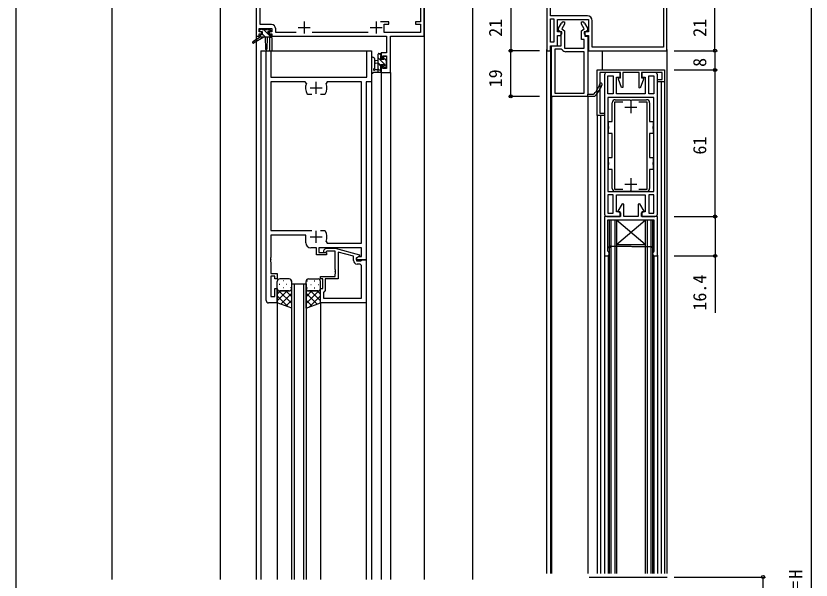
# Model space of a CAD drawing. Units: millimetres, scale not verified. Extents: x -438 to 438, y -464 to 465.
# Drawn here: x -437.5 to -106.5, y 16.9 to 251.8 of the extents above; entities that cross this region are included whole.
import ezdxf
from ezdxf.enums import TextEntityAlignment as Align

# ---------------------------------------------------------------- set-up
doc = ezdxf.new("R2010")
doc.units = ezdxf.units.MM
doc.header["$LTSCALE"] = 4
for name, color, linetype in [('0-2_YKK_11', 7, 'Continuous'), ('0-4_YKK_12', 2, 'Continuous'), ('0-5_YKK_13', 4, 'Continuous'), ('0-7_YKK_D', 6, 'Continuous'), ('0-8_YKK_ZWAK', 7, 'Continuous'), ('0-9_YSS_K', 3, 'Continuous')]:
    doc.layers.add(name, color=color, linetype=linetype)
doc.styles.add('ＭＳ ゴシック', font='')
doc.styles.get('ＭＳ ゴシック').set_extended_font_data('MS Gothic')

msp = doc.modelspace()

# ---------------------------------------------------------------- linework, layer by layer
at = {"layer": '0-2_YKK_11'}
for p, q in [((-317.504, 249.489), (-317.504, 244.489)), ((-287.504, 249.489), (-287.504, 244.489)), ((-320.004, 246.989), (-315.004, 246.989)), ((-290.004, 246.989), (-285.004, 246.989)), ((-290.854, 244.919), (-314.154, 244.919)), ((-192.504, 227.289), (-192.504, 169.289)), ((-170.504, 169.289), (-170.504, 227.289)), ((-315.004, 221.789), (-310.004, 221.789)), ((-312.504, 219.289), (-312.504, 224.289)), ((-181.504, 216.289), (-181.504, 211.289)), ((-184.004, 213.789), (-179.004, 213.789)), ((-181.504, 184.289), (-181.504, 179.289)), ((-184.004, 181.789), (-179.004, 181.789)), ((-312.504, 157.289), (-312.504, 162.289)), ((-315.004, 159.789), (-310.004, 159.789)), ((-190.718, 155.689), (-190.379, 155.885)), ((-190.129, 155.452), (-190.129, 155.452)), ((-294.634, 148.489), (-295.504, 148.489))]:
    msp.add_line(p, q, dxfattribs=at)
for points in [[(-337.504, 273.289), (-337.504, 243.289), (-336.204, 243.289), (-336.204, 244.289), (-335.104, 244.289), (-335.104, 245.089), (-336.204, 245.089), (-336.204, 246.589), (-331.004, 246.589), (-331.004, 245.089), (-332.104, 245.089), (-332.104, 244.289), (-331.004, 244.289), (-331.004, 243.289), (-283.234, 243.289), (-283.234, 236.389), (-285.504, 236.389), (-285.504, 234.089), (-284.704, 234.089), (-284.704, 235.189), (-283.234, 235.189), (-283.234, 229.919), (-284.704, 229.919), (-284.704, 231.089), (-285.504, 231.089), (-285.504, 228.289), (-281.604, 228.289), (-281.604, 243.289), (-267.504, 243.289), (-267.504, 273.289)], [(-331.174, 248.219), (-335.874, 248.219), (-335.874, 271.659)], [(-271.962, 273.289), (-272.046, 273.289), (-272.229, 273.169), (-272.779, 273.169), (-272.962, 273.289), (-276.504, 273.289), (-276.504, 272.289), (-275.413, 271.659), (-269.134, 271.659), (-269.134, 249.389), (-271.204, 249.389), (-271.204, 248.389), (-269.134, 248.389), (-269.134, 244.919), (-284.204, 244.919), (-284.204, 248.389), (-282.204, 248.389), (-282.204, 249.389), (-285.754, 249.389)], [(-216.504, 257.289), (-216.504, 237.289), (-215.004, 237.289), (-215.004, 239.289), (-212.104, 239.289), (-212.104, 243.589), (-210.904, 243.589), (-210.204, 244.289), (-210.204, 245.089), (-212.104, 245.089), (-212.104, 250.289), (-199.104, 250.289), (-199.104, 245.089), (-201.004, 245.089), (-201.004, 244.289), (-200.304, 243.589), (-199.104, 243.589), (-199.104, 237.289), (-166.504, 237.289), (-166.504, 257.289)], [(-215.004, 256.789), (-168.004, 256.789), (-168.004, 238.789), (-197.604, 238.789), (-197.604, 243.589), (-197.604, 249.789)], [(-199.604, 251.789), (-215.004, 251.789), (-215.004, 256.789)], [(-196.352, 218.458), (-196.728, 218.289), (-214.604, 218.289), (-214.604, 239.289), (-210.504, 239.289), (-210.504, 244.889), (-211.604, 245.659), (-211.604, 246.752), (-210.428, 248.789)], [(-209.562, 249.289), (-209.104, 249.289), (-209.104, 248.282), (-210.199, 246.385), (-209.104, 245.618), (-209.104, 238.289), (-200.904, 238.289), (-200.904, 241.989), (-202.104, 241.989), (-202.104, 245.618), (-201.009, 246.385), (-202.104, 248.282), (-202.104, 249.289), (-201.646, 249.289)], [(-200.78, 248.789), (-199.604, 246.752), (-199.604, 245.659), (-200.704, 244.889), (-200.704, 243.389), (-199.504, 243.389)], [(-320.854, 244.919), (-329.374, 244.919), (-329.374, 246.419)], [(-199.504, 243.389), (-199.504, 219.189), (-197.142, 219.189), (-196.757, 219.369)], [(-333.304, 133.289), (-333.304, 237.289), (-331.374, 237.289), (-331.374, 226.289), (-291.434, 226.289), (-291.434, 237.289), (-289.504, 237.289), (-289.504, 224.289), (-291.704, 224.289), (-291.704, 150.289), (-295.704, 150.289), (-295.704, 151.089), (-294.838, 151.589), (-293.634, 151.589), (-293.634, 155.289), (-311.404, 155.289), (-311.404, 153.289), (-308.204, 153.289), (-308.204, 152.289), (-312.404, 152.289), (-312.404, 155.289), (-314.804, 155.289)], [(-213.204, 237.889), (-213.204, 219.689), (-200.904, 219.689), (-200.904, 236.889), (-208.604, 236.889)], [(-210.147, 237.681), (-210.553, 237.889), (-213.204, 237.889)], [(-171.504, 228.289), (-177.004, 228.289), (-177.004, 226.289), (-175.504, 226.289), (-175.504, 219.289), (-187.504, 219.289), (-187.504, 226.289), (-186.004, 226.289), (-186.004, 228.289), (-191.504, 228.289)], [(-316.6, 223.652), (-317.055, 224.359), (-331.374, 224.359), (-331.374, 162.489), (-314.254, 162.489)], [(-308.408, 157.926), (-307.953, 157.219), (-293.634, 157.219), (-293.634, 224.359), (-307.953, 224.359), (-308.408, 223.652)], [(-314.254, 219.089), (-315.951, 219.089), (-316.197, 219.217)], [(-308.811, 219.217), (-309.057, 219.089), (-310.754, 219.089)], [(-196.352, 218.458), (-196.728, 218.289), (-199.504, 218.289), (-199.504, 219.189), (-197.142, 219.189), (-196.757, 219.369)], [(-189.304, 179.989), (-189.304, 187.789), (-190.804, 187.789), (-190.804, 189.831), (-190.684, 190.014), (-190.684, 190.564), (-190.804, 190.747), (-190.804, 192.789), (-189.304, 192.789), (-189.304, 202.789), (-190.804, 202.789), (-190.804, 204.831), (-190.684, 205.014), (-190.684, 205.564), (-190.804, 205.747), (-190.804, 207.789), (-189.304, 207.789), (-189.304, 215.589)], [(-184.84, 215.889), (-188.304, 215.889), (-188.304, 179.689), (-184.84, 179.689)], [(-188.004, 216.889), (-181.962, 216.889), (-181.779, 216.769), (-181.229, 216.769), (-181.046, 216.889), (-175.004, 216.889)], [(-178.168, 179.689), (-174.704, 179.689), (-174.704, 215.889), (-178.168, 215.889)], [(-173.704, 215.589), (-173.704, 207.789), (-172.204, 207.789), (-172.204, 205.747), (-172.324, 205.564), (-172.324, 205.014), (-172.204, 204.831), (-172.204, 202.789), (-173.704, 202.789)], [(-173.704, 202.789), (-173.704, 192.789), (-172.204, 192.789), (-172.204, 190.747), (-172.324, 190.564), (-172.324, 190.014), (-172.204, 189.831), (-172.204, 187.789), (-173.704, 187.789), (-173.704, 179.989)], [(-175.004, 178.689), (-181.046, 178.689), (-181.229, 178.809), (-181.779, 178.809), (-181.962, 178.689), (-188.004, 178.689)], [(-191.504, 168.289), (-186.004, 168.289), (-186.004, 170.289), (-187.504, 170.289), (-187.504, 177.289), (-175.504, 177.289), (-175.504, 170.289), (-177.004, 170.289), (-177.004, 168.289), (-171.504, 168.289)], [(-171.504, 151.889), (-170.504, 151.889), (-170.504, 168.289), (-177.154, 168.289), (-177.154, 169.842), (-176.033, 170.489), (-177.813, 173.571), (-178.554, 173.373), (-178.554, 168.289), (-184.454, 168.289), (-184.454, 173.373), (-185.195, 173.571), (-186.975, 170.489), (-185.854, 169.842), (-185.854, 168.289), (-192.504, 168.289), (-192.504, 151.889), (-191.504, 151.889)], [(-191.104, 166.889), (-171.904, 166.889), (-171.904, 155.689), (-171.904, 154.889), (-171.904, 153.864), (-172.279, 153.379), (-172.504, 153.089), (-172.504, 152.889)], [(-190.504, 152.889), (-190.504, 153.089), (-190.729, 153.379), (-191.104, 153.864), (-191.104, 154.889), (-191.104, 155.689), (-191.104, 166.889)], [(-310.754, 162.489), (-309.057, 162.489), (-308.811, 162.36)], [(-316.804, 157.289), (-316.804, 160.489), (-331.374, 160.489), (-331.374, 151.247), (-331.494, 151.064), (-331.494, 150.514), (-331.374, 150.331), (-331.374, 150.247), (-331.494, 150.064), (-331.494, 149.514), (-331.374, 149.331), (-331.374, 144.489), (-328.704, 144.489), (-328.704, 142.289), (-329.704, 142.289), (-329.704, 143.489), (-331.374, 143.489), (-331.374, 134.989), (-329.704, 134.989), (-329.704, 138.289), (-328.704, 138.289), (-328.704, 132.289), (-332.304, 132.289)], [(-190.379, 155.885), (-190.718, 155.689), (-190.718, 155.689)], [(-172.29, 155.689), (-190.379, 155.885), (-171.904, 155.689)], [(-171.904, 154.889), (-172.879, 155.452), (-172.629, 155.885), (-172.29, 155.689), (-172.29, 155.689)], [(-291.704, 132.289), (-310.704, 132.289), (-310.704, 138.289), (-309.704, 138.289), (-309.704, 142.289), (-310.704, 142.289), (-310.704, 143.289), (-304.604, 143.289), (-304.604, 144.331), (-304.484, 144.514), (-304.484, 145.064), (-304.604, 145.247), (-304.604, 145.331), (-304.484, 145.514), (-304.484, 146.064), (-304.604, 146.247), (-304.604, 153.889), (-308.055, 153.889), (-308.48, 153.465)], [(-297.004, 149.989), (-297.004, 151.809), (-303.304, 153.497), (-303.304, 142.289), (-308.704, 142.289), (-308.704, 137.489), (-309.204, 136.989), (-309.404, 136.789), (-309.404, 134.219)], [(-309.328, 154.313), (-308.552, 155.089), (-304.607, 155.089), (-294.504, 152.382), (-294.504, 151.782), (-295.704, 151.089), (-295.704, 149.789), (-293.904, 149.789), (-293.704, 149.989), (-293.404, 150.289), (-291.704, 150.289), (-291.704, 132.289)], [(-309.404, 134.219), (-293.634, 134.219), (-293.634, 147.489)]]:
    msp.add_lwpolyline(points, dxfattribs=at)
for points in [[(-215.004, 240.789), (-215.004, 250.589), (-213.604, 250.589), (-213.604, 240.789)], [(-195.504, 229.289), (-167.504, 229.289), (-167.504, 224.289), (-170.504, 224.289), (-170.504, 225.289), (-168.504, 225.289), (-168.504, 228.289), (-177.104, 228.289), (-177.104, 225.989), (-176.304, 225.989), (-176.304, 225.489), (-177.604, 221.751), (-178.104, 221.835), (-178.104, 228.289), (-184.904, 228.289), (-184.904, 222.04), (-185.471, 221.944), (-186.704, 225.489), (-186.704, 225.989), (-185.904, 225.989), (-185.904, 228.289), (-194.504, 228.289), (-194.504, 211.289), (-192.504, 211.289), (-192.504, 210.289), (-195.504, 210.289)], [(-188.904, 226.889), (-188.904, 219.289), (-191.104, 219.289), (-191.104, 226.889)], [(-171.904, 226.889), (-171.904, 219.289), (-174.104, 219.289), (-174.104, 226.889)], [(-171.904, 178.689), (-171.904, 217.889), (-191.104, 217.889), (-191.104, 178.689)], [(-188.904, 169.689), (-188.904, 177.289), (-191.104, 177.289), (-191.104, 169.689)], [(-171.904, 169.689), (-171.904, 177.289), (-174.104, 177.289), (-174.104, 169.689)]]:
    msp.add_lwpolyline(points, close=True, dxfattribs=at)
for centre, radius, start, end in [((-199.604, 249.789), 2, 0.00001, 89.99999), ((-209.562, 248.289), 1, 90, 150.00002), ((-201.646, 248.289), 1, 29.99998, 90), ((-331.174, 246.419), 1.8, 0.00001, 89.99999), ((-208.604, 238.789), 1.9, 215.68531, 269.99999), ((-191.504, 227.289), 1, 90.00001, 179.99999), ((-171.504, 227.289), 1, 0.00001, 89.99999), ((-312.504, 221.789), 4.5, 155.54363, 214.84992), ((-312.504, 221.789), 4.5, 325.15008, 24.45637), ((-207.603, 228.379), 14.1, 320.28516, 339.73341), ((-207.603, 228.379), 14.1, 320.28516, 339.73341), ((-207.603, 228.379), 15, 318.5951, 339.7334), ((-207.603, 228.379), 15, 318.5951, 339.7334), ((-193.954, 223.339), 0.45, 339.73339, 159.73341), ((-193.954, 223.339), 0.45, 339.73339, 159.73341), ((-188.004, 215.589), 1.3, 90.00001, 179.99999), ((-175.004, 215.589), 1.3, 0.00001, 89.99999), ((-188.004, 179.989), 1.3, 180.00001, 269.99999), ((-175.004, 179.989), 1.3, 270.00001, 359.99999), ((-191.504, 169.289), 1, 180.00001, 269.99999), ((-171.504, 169.289), 1, 270.00001, 359.99999), ((-312.504, 159.789), 4.5, 335.54363, 34.84992), ((-314.804, 157.289), 2, 180.00001, 269.99999), ((-190.742, 155.787), 0.376, 195.12324, 15.12326), ((-190.254, 155.668), 0.25, 299.99992, 119.99994), ((-308.904, 153.889), 0.6, 134.99999, 315.00001), ((-191.504, 152.889), 1, 270.00001, 359.99999), ((-171.504, 152.889), 1, 180.00001, 269.99999), ((-295.504, 149.989), 1.5, 180.00001, 269.99999), ((-294.634, 147.489), 1, 0.00001, 89.99999), ((-332.304, 133.289), 1, 180.00001, 269.99999)]:
    msp.add_arc(centre, radius, start, end, dxfattribs=at)
at = {"layer": '0-4_YKK_12'}
for p, q in [((-337.504, 273.289), (-337.504, 17.143)), ((-267.504, 273.289), (-267.504, 17.143)), ((-247.504, 258.289), (-247.504, 17.143)), ((-332.004, 242.789), (-332.004, 237.289)), ((-331.004, 242.789), (-332.004, 242.789)), ((-331.004, 242.789), (-331.004, 237.289)), ((-335.504, 237.289), (-289.504, 237.289)), ((-335.504, 237.289), (-335.504, 17.143)), ((-289.504, 237.289), (-289.504, 17.143)), ((-216.504, 19.706), (-216.504, 237.789)), ((-215.004, 237.789), (-215.004, 19.706)), ((-193.503, 237.289), (-193.503, 229.289)), ((-166.504, 237.789), (-166.504, 19.706)), ((-285.504, 228.289), (-285.504, 17.143)), ((-285.504, 228.289), (-281.604, 228.289)), ((-281.604, 228.289), (-281.604, 17.143)), ((-168.904, 224.289), (-168.904, 19.706)), ((-167.504, 224.589), (-167.504, 19.706)), ((-214.604, 218.289), (-214.604, 19.706)), ((-214.604, 218.289), (-214.104, 218.289)), ((-199.504, 218.289), (-199.504, 19.706)), ((-195.504, 210.589), (-195.504, 19.706)), ((-194.105, 210.289), (-194.105, 19.706)), ((-190.504, 166.689), (-190.504, 19.706)), ((-172.504, 166.689), (-190.504, 166.689)), ((-189.804, 166.689), (-189.804, 19.706)), ((-188.204, 166.689), (-188.204, 19.706)), ((-187.504, 166.689), (-187.504, 19.706)), ((-187.504, 156.689), (-175.504, 166.689)), ((-175.504, 166.689), (-175.504, 19.706)), ((-174.804, 166.689), (-174.804, 19.706)), ((-173.204, 166.689), (-173.204, 19.706)), ((-172.504, 166.689), (-172.504, 19.706)), ((-192.503, 152.167), (-192.504, 19.706)), ((-191.004, 152.023), (-191.004, 19.706)), ((-172.004, 152.023), (-172.004, 19.706)), ((-170.504, 152.189), (-170.504, 19.706)), ((-321.704, 140.289), (-321.704, 17.143)), ((-317.704, 17.143), (-317.704, 140.289)), ((-291.704, 132.589), (-291.704, 17.143)), ((-328.704, 132.289), (-328.704, 17.143)), ((-310.704, 132.289), (-310.704, 17.143)), ((-198.92, 18.206), (-166.461, 18.206))]:
    msp.add_line(p, q, dxfattribs=at)
for points in [[(-187.504, 156.689), (-175.504, 156.689), (-187.504, 166.689)], [(-322.704, 17.143), (-322.704, 140.289), (-316.704, 140.289), (-316.704, 17.143)]]:
    msp.add_lwpolyline(points, dxfattribs=at)
at = {"layer": '0-5_YKK_13'}
for p, q in [((-336.004, 245.489), (-336.004, 245.989)), ((-335.762, 245.194), (-335.998, 245.431)), ((-335.704, 246.289), (-335.204, 246.289)), ((-335.004, 246.089), (-332.904, 246.089)), ((-332.404, 244.081), (-334.411, 246.089)), ((-332.704, 246.289), (-332.104, 246.289)), ((-331.374, 245.296), (-332.366, 246.289)), ((-331.604, 245.189), (-331.943, 245.189)), ((-331.892, 246.201), (-331.392, 245.701)), ((-335.804, 242.989), (-338.871, 240.938)), ((-334.304, 242.989), (-338.549, 240.432)), ((-335.804, 243.689), (-335.804, 242.989)), ((-335.801, 242.989), (-335.804, 242.991)), ((-331.604, 242.989), (-335.804, 242.989)), ((-335.504, 243.989), (-334.804, 243.989)), ((-333.556, 242.989), (-334.804, 244.236)), ((-333.704, 242.989), (-333.602, 237.981)), ((-332.902, 242.989), (-333.002, 237.981)), ((-332.404, 244.728), (-332.404, 243.989)), ((-332.404, 243.989), (-331.604, 243.989)), ((-331.395, 243.073), (-332.311, 243.989)), ((-331.304, 243.689), (-331.304, 243.289)), ((-286.704, 228.287), (-286.704, 235.887)), ((-286.404, 236.187), (-285.804, 236.187)), ((-286.344, 236.187), (-285.504, 235.348)), ((-285.504, 235.887), (-285.504, 235.287)), ((-289.504, 234.015), (-289.504, 228.853)), ((-288.304, 234.015), (-288.301, 230.054)), ((-286.704, 233.187), (-287.848, 233.085)), ((-286.704, 231.987), (-287.848, 232.089)), ((-286.704, 234.302), (-283.284, 230.883)), ((-286.704, 232.057), (-285.704, 231.057)), ((-284.304, 234.148), (-283.404, 233.248)), ((-284.004, 234.987), (-283.504, 234.987)), ((-283.404, 233.987), (-283.404, 231.887)), ((-283.204, 234.687), (-283.204, 234.187)), ((-287.884, 229.487), (-286.704, 229.487)), ((-286.704, 229.812), (-285.504, 228.612)), ((-285.504, 229.187), (-285.504, 228.587)), ((-284.304, 230.587), (-284.304, 230.926)), ((-283.292, 230.875), (-283.792, 230.375)), ((-283.204, 231.687), (-283.204, 231.087)), ((-285.804, 228.287), (-288.484, 228.287)), ((-328.704, 138.289), (-328.704, 141.289)), ((-327.7, 140.038), (-327.9, 140.038)), ((-323.704, 142.289), (-327.704, 142.289)), ((-326.085, 141.453), (-326.285, 141.453)), ((-324.67, 140.038), (-324.87, 140.038)), ((-323.117, 141.453), (-323.255, 141.453)), ((-322.704, 138.289), (-322.704, 141.289)), ((-316.704, 138.289), (-316.704, 141.289)), ((-316.29, 141.453), (-316.153, 141.453)), ((-315.704, 142.289), (-311.704, 142.289)), ((-314.738, 140.038), (-314.538, 140.038)), ((-313.323, 141.453), (-313.123, 141.453)), ((-311.708, 140.038), (-311.508, 140.038)), ((-310.704, 138.289), (-310.704, 141.289)), ((-328.704, 138.026), (-328.654, 137.976)), ((-324.547, 137.289), (-328.704, 133.132)), ((-327.375, 137.289), (-328.704, 135.96)), ((-328.017, 137.339), (-322.704, 132.026)), ((-327.704, 137.289), (-323.704, 137.289)), ((-323.704, 137.289), (-327.704, 137.289)), ((-322.704, 136.303), (-327.241, 131.766)), ((-326.085, 138.623), (-326.285, 138.623)), ((-325.138, 137.289), (-322.704, 134.854)), ((-323.104, 138.623), (-323.255, 138.623)), ((-323.122, 138.101), (-323.104, 138.083)), ((-322.704, 130.146), (-322.704, 138.289)), ((-316.704, 130.146), (-316.704, 138.289)), ((-311.391, 137.339), (-316.704, 132.026)), ((-314.269, 137.289), (-316.704, 134.854)), ((-316.704, 136.303), (-312.167, 131.766)), ((-316.304, 138.623), (-316.153, 138.623)), ((-316.286, 138.101), (-316.304, 138.083)), ((-311.704, 137.289), (-315.704, 137.289)), ((-315.704, 137.289), (-311.704, 137.289)), ((-314.861, 137.289), (-310.704, 133.132)), ((-313.323, 138.623), (-313.123, 138.623)), ((-312.033, 137.289), (-310.704, 135.96)), ((-310.704, 138.026), (-310.754, 137.976)), ((-328.704, 135.198), (-324.179, 130.673)), ((-322.704, 133.475), (-325.157, 131.022)), ((-316.704, 133.475), (-314.251, 131.022)), ((-310.704, 135.198), (-315.229, 130.673)), ((-328.704, 132.369), (-328.579, 132.244)), ((-310.704, 132.369), (-310.829, 132.244))]:
    msp.add_line(p, q, dxfattribs=at)
for points in [[(-334.804, 243.989), (-334.804, 245.189), (-335.704, 245.189)], [(-285.704, 235.087), (-285.704, 233.787), (-284.304, 233.787), (-284.304, 234.687)], [(-284.765, 231.387), (-285.704, 231.387), (-285.704, 229.387)], [(-322.704, 130.146), (-328.704, 132.289), (-328.704, 138.289)], [(-316.704, 130.146), (-310.704, 132.289), (-310.704, 138.289)]]:
    msp.add_lwpolyline(points, dxfattribs=at)
for centre, radius, start, end in [((-335.704, 245.989), 0.3, 90, 180), ((-335.704, 245.489), 0.3, 180, 270), ((-335.204, 246.089), 0.2, 0, 90), ((-332.704, 246.089), 0.2, 90, 180), ((-332.404, 245.189), 0.25, 33.05573, 236.94427), ((-332.704, 244.728), 0.3, 0, 56.94427), ((-331.943, 245.489), 0.3, 213.05573, 270), ((-332.104, 245.989), 0.3, 45, 90), ((-331.604, 245.489), 0.3, 270, 45), ((-335.504, 243.689), 0.3, 90, 180), ((-331.604, 243.689), 0.3, 0, 90), ((-331.604, 243.289), 0.3, 270, 0), ((-338.704, 240.689), 0.3, 123.76905, 301.06147), ((-333.302, 237.987), 0.3, 181.16963, 358.85539), ((-286.404, 235.887), 0.3, 90, 180), ((-285.804, 235.887), 0.3, 0, 90), ((-285.704, 235.287), 0.2, 270, 0), ((-288.904, 234.015), 0.6, 0.04023, 180.04023), ((-287.804, 232.587), 0.5, 95.09207, 264.90793), ((-284.004, 234.687), 0.3, 90, 180), ((-283.504, 234.687), 0.3, 0, 90), ((-283.404, 234.187), 0.2, 270, 0), ((-283.404, 231.687), 0.2, 0, 90), ((-289.204, 228.853), 0.3, 180, 229.47122), ((-289.594, 228.397), 0.3, 349.47122, 49.47122), ((-288.404, 229.487), 0.3, 109.18976, 330), ((-288.601, 230.054), 0.3, 289.18976, 0.04023), ((-287.884, 229.187), 0.3, 90, 150), ((-285.804, 228.587), 0.3, 270, 0), ((-285.704, 229.187), 0.2, 360, 90), ((-284.765, 231.687), 0.3, 270, 326.94427), ((-284.304, 231.387), 0.25, 303.05573, 146.94427), ((-284.004, 230.926), 0.3, 123.05573, 180), ((-284.004, 230.587), 0.3, 180, 315), ((-283.504, 231.087), 0.3, 315, 0), ((-289.004, 228.287), 0.3, 169.47122, 330), ((-288.484, 227.987), 0.3, 90, 150), ((-327.704, 141.289), 1, 90, 180), ((-323.704, 141.289), 1, 0, 90), ((-315.704, 141.289), 1, 90, 180), ((-311.704, 141.289), 1, 0, 90), ((-327.704, 138.289), 1, 180.0001, 270), ((-327.704, 138.289), 1, 180, 270), ((-323.704, 138.289), 1, 270, 0), ((-315.704, 138.289), 1, 180, 270), ((-311.704, 138.289), 1, 270, 359.9999), ((-311.704, 138.289), 1, 270, 0)]:
    msp.add_arc(centre, radius, start, end, dxfattribs=at)
at = {"layer": '0-7_YKK_D'}
for p, q in [((-231.504, 258.289), (-231.504, 237.289)), ((-146.504, 237.289), (-146.504, 258.289)), ((-106.504, 258.289), (-106.504, 246.165)), ((-106.504, 251.289), (-106.504, -214.88)), ((-219.504, 237.289), (-232.504, 237.289)), ((-219.504, 237.289), (-232.504, 237.289)), ((-231.504, 218.289), (-231.504, 237.289)), ((-163.504, 237.289), (-145.504, 237.289)), ((-163.504, 237.289), (-145.504, 237.289)), ((-146.504, 237.289), (-146.504, 229.289)), ((-163.504, 229.289), (-145.504, 229.289)), ((-163.504, 229.289), (-145.504, 229.289)), ((-146.504, 229.289), (-146.504, 168.289)), ((-219.504, 218.289), (-232.504, 218.289)), ((-163.504, 168.289), (-145.504, 168.289)), ((-163.504, 168.289), (-145.493, 168.289)), ((-163.504, 151.889), (-145.493, 151.889)), ((-163.504, 18.206), (-125.504, 18.206)), ((-126.504, -221.88), (-126.504, 18.206))]:
    msp.add_line(p, q, dxfattribs=at)
msp.add_lwpolyline([(-146.493, 168.289), (-146.493, 151.889), (-146.493, 128.251)], dxfattribs=at)
for centre in [(-231.504, 237.289), (-231.504, 237.289), (-146.504, 237.289), (-146.504, 237.289), (-146.504, 229.289), (-146.504, 229.289), (-231.504, 218.289), (-146.504, 168.289), (-146.493, 168.289), (-146.493, 151.889), (-126.504, 18.206)]:
    msp.add_circle(centre, 0.637, dxfattribs=at)
at = {"layer": '0-8_YKK_ZWAK'}
msp.add_line((-437.5, 430.8), (-437.5, -449.2), dxfattribs=at)
at = {"layer": '0-9_YSS_K'}
for p, q in [((-397.502, 263.29), (-397.502, 17.143)), ((-352.502, 263.29), (-352.502, 17.143))]:
    msp.add_line(p, q, dxfattribs=at)

# ---------------------------------------------------------------- texts
at = {"layer": '0-7_YKK_D', "style": 'ＭＳ ゴシック'}
for s, p in [('21', (-233.504, 243.08)), ('21', (-148.504, 243.08)), ('8', (-148.504, 230.562)), ('19', (-233.504, 222.057)), ('61', (-148.504, 194.059)), ('16.4', (-148.493, 129.1)), ('KH＝H', (-108.504, 2.501))]:
    msp.add_text(s, height=5.499, rotation=90, dxfattribs=at).set_placement(p, align=Align.BOTTOM_LEFT)

doc.saveas('drawing.dxf')
